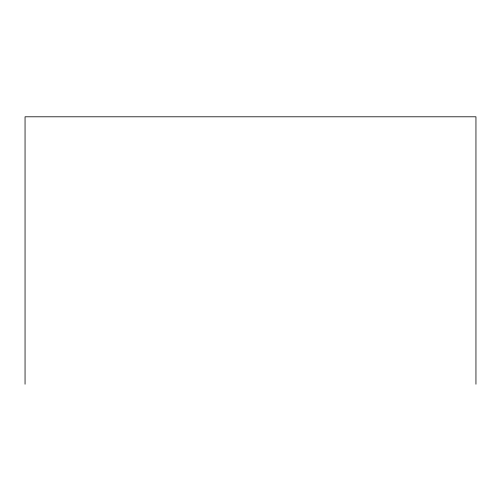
<?xml version="1.0" encoding="UTF-8"?>
<svg xmlns="http://www.w3.org/2000/svg" width="501" height="501" viewBox="0 0 501 501"><rect width="100%" height="100%" fill="white"/><g stroke="black" fill="none" stroke-linecap="round" stroke-linejoin="round"><path stroke-width="0.75" d="M475.95 384.204L475.95 116.796L25.05 116.796L25.05 384.204"/></g></svg>
